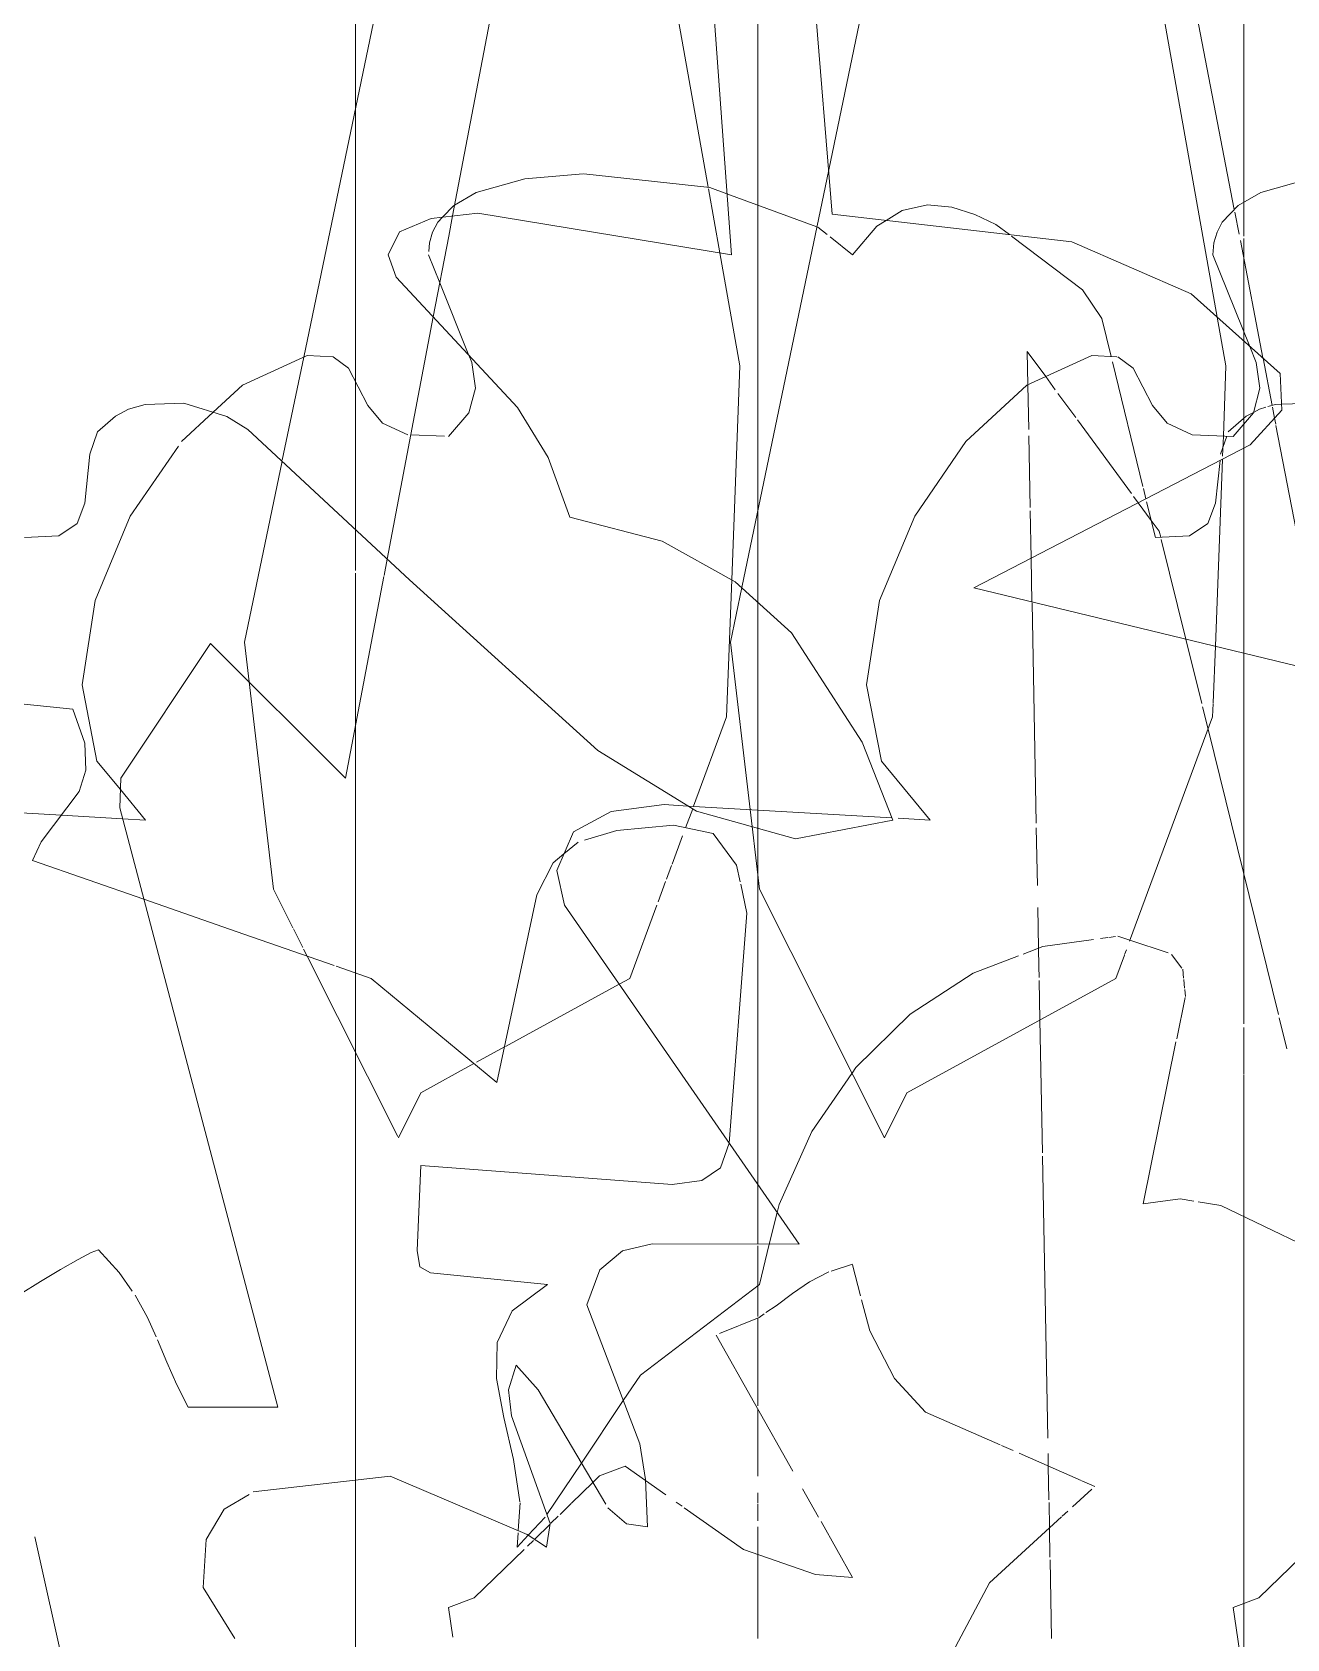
# Model space of a CAD drawing. Header units: inches. Extents: x 1275 to 2881, y -101 to 461.
# Drawn here: x 1397.63 to 1405.91, y 27.86 to 38.47 of the extents above; entities that cross this region are included whole.
import ezdxf

# ---------------------------------------------------------------- set-up
doc = ezdxf.new("R2010")
doc.units = ezdxf.units.IN
doc.header["$MEASUREMENT"] = 0
for name, color, linetype, lineweight in [('A-DETL-GENF-1', 7, 'Continuous', 9), ('A-DETL-GENF-2', 253, 'Continuous', 9), ('A-DETL-GENF-3', 8, 'Continuous', 9)]:
    doc.layers.add(name, color=color, linetype=linetype, lineweight=lineweight)

# ---------------------------------------------------------------- blocks, each defined once
blk = doc.blocks.new('magnolia 26756 - magnolia 26756-1522554-BUILDING SECTION - EAST_WEST _ PREP KITCHEN - LOOKING SOUTH')
at = {"layer": 'A-DETL-GENF-1'}
for p, q in [((1402.912, 37.267), (1402.718, 39.607)), ((1402.062, 39.526), (1402.246, 37)), ((1400.263, 37.24), (1400.055, 37.151)), ((1400.572, 37.274), (1400.263, 37.24)), ((1402.246, 37), (1400.572, 37.274)), ((1404.493, 37.086), (1402.912, 37.267)), ((1400.055, 37.151), (1399.979, 37)), ((1405.282, 36.742), (1404.493, 37.086)), ((1399.979, 37), (1400.032, 36.853)), ((1400.032, 36.853), (1400.833, 35.992)), ((1405.868, 36.216), (1405.282, 36.742)), ((1405.88, 35.974), (1405.868, 36.216)), ((1398.266, 35.98), (1398.179, 35.934)), ((1398.374, 36.012), (1398.266, 35.98)), ((1398.631, 36.019), (1398.374, 36.012)), ((1398.914, 35.933), (1398.631, 36.019)), ((1400.833, 35.992), (1401.035, 35.662)), ((1405.67, 35.744), (1405.88, 35.974)), ((1398.179, 35.934), (1398.061, 35.83)), ((1399.053, 35.847), (1398.914, 35.933)), ((1398.061, 35.83), (1398.01, 35.684)), ((1400.121, 34.853), (1399.053, 35.847)), ((1398.01, 35.684), (1397.977, 35.359)), ((1401.035, 35.662), (1401.179, 35.267)), ((1403.846, 34.8), (1405.67, 35.744)), ((1397.977, 35.359), (1397.926, 35.226)), ((1397.926, 35.226), (1397.804, 35.143)), ((1401.179, 35.267), (1401.789, 35.109)), ((1397.804, 35.143), (1397.579, 35.134)), ((1401.789, 35.109), (1402.271, 34.841)), ((1401.363, 33.727), (1400.121, 34.853)), ((1402.271, 34.841), (1402.642, 34.504)), ((1406.048, 34.268), (1403.846, 34.8)), ((1402.642, 34.504), (1403.108, 33.782)), ((1403.108, 33.782), (1403.312, 33.267)), ((1402.015, 33.326), (1401.363, 33.727)), ((1402.669, 33.144), (1402.015, 33.326)), ((1403.312, 33.267), (1402.669, 33.144))]:
    blk.add_line(p, q, dxfattribs=at)
blk = doc.blocks.new('lupin 26755 - lupin 26755-V5-BUILDING SECTION - EAST_WEST _ PREP KITCHEN - LOOKING SOUTH')
at = {"layer": 'A-DETL-GENF-1'}
for p, q in [((1400.404, 37.256), (1402.07, 46)), ((1405.629, 37.346), (1405.629, 46)), ((1404.146, 43.924), (1405.454, 36.587)), ((1405.629, 43.924), (1405.629, 37.346)), ((1402.888, 37.56), (1403.592, 40.943)), ((1405.629, 37.346), (1405.629, 40.943)), ((1405.629, 37.346), (1405.629, 37.399)), ((1405.629, 37.399), (1405.629, 37.346)), ((1399.973, 34.991), (1400.277, 36.59)), ((1405.629, 36.43), (1405.629, 36.494)), ((1405.629, 36.43), (1405.629, 36.494)), ((1405.629, 36.494), (1405.629, 36.43)), ((1405.629, 36.494), (1405.629, 36.43)), ((1405.629, 36.43), (1405.629, 36.494)), ((1402.239, 34.441), (1402.314, 34.802)), ((1402.369, 33.336), (1402.239, 34.441))]:
    blk.add_line(p, q, dxfattribs=at)
at = {"layer": 'A-DETL-GENF-2'}
for p, q in [((1405.629, 41.699), (1405.629, 37.346)), ((1405.629, 37.346), (1405.629, 40.513)), ((1405.629, 37.346), (1405.629, 39.771)), ((1405.629, 38.288), (1405.629, 37.346)), ((1405.629, 38.272), (1405.629, 38.288)), ((1405.629, 38.226), (1405.629, 38.272)), ((1405.629, 37.997), (1405.629, 38.226)), ((1405.629, 37.915), (1405.629, 37.997)), ((1405.629, 37.844), (1405.629, 37.915)), ((1405.629, 37.346), (1405.629, 37.844)), ((1402.314, 34.802), (1402.888, 37.56)), ((1405.629, 37.123), (1405.629, 37.346)), ((1405.629, 37.346), (1405.629, 37.123)), ((1405.629, 37.123), (1405.629, 37.346)), ((1405.629, 37.346), (1405.629, 37.123)), ((1405.629, 37.123), (1405.629, 37.346)), ((1405.629, 37.123), (1405.629, 37.346)), ((1405.629, 37.346), (1405.629, 37.123)), ((1405.629, 37.346), (1405.629, 37.123)), ((1405.629, 37.123), (1405.629, 37.346)), ((1405.629, 37.123), (1405.629, 37.346)), ((1400.379, 37.123), (1400.404, 37.256)), ((1400.277, 36.59), (1400.379, 37.123)), ((1405.629, 36.494), (1405.629, 37.107)), ((1405.629, 37.107), (1405.629, 36.494)), ((1405.629, 36.494), (1405.629, 37.107)), ((1405.629, 37.107), (1405.629, 36.494)), ((1405.629, 36.494), (1405.629, 37.107)), ((1405.629, 36.494), (1405.629, 37.107)), ((1405.629, 37.107), (1405.629, 36.494)), ((1405.629, 37.107), (1405.629, 36.657)), ((1405.629, 36.494), (1405.629, 37.107)), ((1405.629, 36.494), (1405.629, 37.107)), ((1405.629, 36.657), (1405.629, 36.494)), ((1405.454, 36.587), (1405.511, 36.267)), ((1405.629, 36.43), (1405.629, 36.492)), ((1405.629, 36.492), (1405.629, 36.43)), ((1405.629, 36.43), (1405.629, 36.492)), ((1405.629, 36.492), (1405.629, 36.43)), ((1405.629, 36.43), (1405.629, 36.492)), ((1405.629, 35.883), (1405.629, 36.43)), ((1405.629, 36.43), (1405.629, 35.883)), ((1405.629, 35.883), (1405.629, 36.43)), ((1405.629, 36.43), (1405.629, 35.883)), ((1405.629, 35.883), (1405.629, 36.43)), ((1405.629, 35.883), (1405.629, 36.43)), ((1405.629, 36.43), (1405.629, 36.267)), ((1405.629, 36.43), (1405.629, 35.883)), ((1405.629, 35.883), (1405.629, 36.43)), ((1405.629, 35.883), (1405.629, 36.43)), ((1405.629, 35.883), (1405.629, 36.361)), ((1405.629, 35.883), (1405.629, 36.361)), ((1405.511, 36.267), (1405.494, 35.803)), ((1405.629, 36.267), (1405.629, 35.883)), ((1405.629, 35.727), (1405.629, 35.883)), ((1405.629, 35.727), (1405.629, 35.883)), ((1405.629, 35.727), (1405.629, 35.883)), ((1405.629, 35.883), (1405.629, 35.727)), ((1405.629, 35.727), (1405.629, 35.883)), ((1405.629, 35.883), (1405.629, 35.727)), ((1405.629, 35.727), (1405.629, 35.883)), ((1405.629, 35.727), (1405.629, 35.883)), ((1405.629, 35.883), (1405.629, 35.727)), ((1405.629, 35.883), (1405.629, 35.727)), ((1405.629, 35.727), (1405.629, 35.883)), ((1405.629, 35.727), (1405.629, 35.883)), ((1405.494, 35.803), (1405.489, 35.67)), ((1405.488, 35.65), (1405.441, 34.415)), ((1405.629, 34.37), (1405.629, 35.727)), ((1405.629, 35.176), (1405.629, 35.727)), ((1405.629, 34.37), (1405.629, 35.727)), ((1405.629, 35.727), (1405.629, 34.37)), ((1405.629, 34.37), (1405.629, 35.727)), ((1405.629, 35.727), (1405.629, 34.37)), ((1405.629, 34.37), (1405.629, 35.727)), ((1405.629, 34.441), (1405.629, 35.727)), ((1405.629, 35.727), (1405.629, 34.37)), ((1405.629, 35.727), (1405.629, 34.37)), ((1405.629, 34.37), (1405.629, 35.727)), ((1405.629, 34.37), (1405.629, 35.727)), ((1405.629, 35.174), (1405.629, 34.37)), ((1405.629, 35.174), (1405.629, 34.37)), ((1405.629, 34.763), (1405.629, 35.174)), ((1399.952, 34.882), (1399.973, 34.991)), ((1399.697, 33.543), (1399.95, 34.875)), ((1405.629, 34.37), (1405.629, 34.763)), ((1398.807, 34.433), (1398.214, 33.543)), ((1399.697, 33.543), (1398.807, 34.433)), ((1405.441, 34.415), (1405.427, 34.041)), ((1405.629, 34.37), (1405.629, 34.441)), ((1405.629, 34.433), (1405.629, 34.37)), ((1405.629, 34.37), (1405.629, 34.433)), ((1405.629, 31.922), (1405.629, 34.37)), ((1405.629, 34.37), (1405.629, 31.922)), ((1405.629, 31.922), (1405.629, 34.37)), ((1405.629, 34.37), (1405.629, 33.84)), ((1405.629, 31.922), (1405.629, 34.37)), ((1405.629, 34.37), (1405.629, 31.922)), ((1405.629, 31.922), (1405.629, 34.37)), ((1405.629, 34.37), (1405.629, 33.202)), ((1405.629, 31.922), (1405.629, 34.37)), ((1405.629, 32.811), (1405.629, 34.37)), ((1405.629, 34.37), (1405.629, 33.948)), ((1405.629, 34.37), (1405.629, 31.922)), ((1405.629, 31.922), (1405.629, 34.37)), ((1405.629, 34.37), (1405.629, 33.543)), ((1405.629, 33.543), (1405.629, 34.37)), ((1405.629, 33.543), (1405.629, 34.37)), ((1405.426, 34.036), (1405.423, 33.948)), ((1405.423, 33.948), (1404.875, 32.467)), ((1405.629, 33.948), (1405.629, 32.222)), ((1405.629, 33.84), (1405.629, 31.922)), ((1398.214, 33.543), (1398.207, 33.349)), ((1405.629, 33.543), (1405.629, 33.349)), ((1398.207, 33.349), (1399.252, 29.391)), ((1402.382, 33.224), (1402.369, 33.336)), ((1405.629, 33.349), (1405.629, 31.922)), ((1402.431, 32.811), (1402.382, 33.224)), ((1405.629, 33.202), (1405.629, 31.922)), ((1403.256, 31.17), (1402.431, 32.811)), ((1405.629, 31.922), (1405.629, 32.811)), ((1404.841, 32.375), (1404.784, 32.222)), ((1404.854, 32.411), (1404.842, 32.379)), ((1404.784, 32.222), (1403.404, 31.467)), ((1405.629, 32.217), (1405.629, 31.922)), ((1405.629, 31.591), (1405.629, 31.898)), ((1405.629, 31.898), (1405.629, 31.591)), ((1405.629, 31.591), (1405.629, 31.898)), ((1405.629, 31.898), (1405.629, 31.763)), ((1405.629, 31.591), (1405.629, 31.898)), ((1405.629, 31.898), (1405.629, 31.591)), ((1405.629, 31.591), (1405.629, 31.898)), ((1405.629, 31.898), (1405.629, 31.591)), ((1405.629, 31.591), (1405.629, 31.898)), ((1405.629, 31.591), (1405.629, 31.898)), ((1405.629, 31.898), (1405.629, 31.591)), ((1405.629, 31.898), (1405.629, 31.591)), ((1405.629, 31.591), (1405.629, 31.898)), ((1405.629, 31.898), (1405.629, 31.591)), ((1405.629, 31.751), (1405.629, 31.591)), ((1405.629, 28.094), (1405.629, 31.588)), ((1405.629, 31.588), (1405.629, 30.578)), ((1405.629, 31.318), (1405.629, 31.588)), ((1405.629, 31.588), (1405.629, 31.318)), ((1405.629, 30.676), (1405.629, 31.588)), ((1405.629, 31.588), (1405.629, 28.204)), ((1405.629, 30.429), (1405.629, 31.588)), ((1405.629, 31.588), (1405.629, 28.094)), ((1405.629, 30.649), (1405.629, 31.588)), ((1405.629, 31.17), (1405.629, 31.588)), ((1405.629, 31.588), (1405.629, 31.467)), ((1405.629, 31.588), (1405.629, 28.094)), ((1405.629, 28.094), (1405.629, 31.588)), ((1405.629, 31.588), (1405.629, 29.391)), ((1403.404, 31.467), (1403.256, 31.17)), ((1405.629, 31.467), (1405.629, 31.17)), ((1405.629, 30.875), (1405.629, 30.842)), ((1405.629, 30.874), (1405.629, 30.875)), ((1405.629, 28.094), (1405.629, 30.874)), ((1405.629, 30.842), (1405.629, 30.781)), ((1405.629, 30.781), (1405.629, 30.702)), ((1405.629, 30.702), (1405.629, 30.612)), ((1405.629, 29.326), (1405.629, 30.676)), ((1405.629, 30.612), (1405.629, 30.518)), ((1405.629, 30.578), (1405.629, 28.094)), ((1405.629, 30.518), (1405.629, 30.429)), ((1397.932, 30.366), (1397.815, 30.3)), ((1398.019, 30.412), (1397.932, 30.366)), ((1398.066, 30.429), (1398.019, 30.412)), ((1398.203, 30.28), (1398.066, 30.429)), ((1405.629, 30.429), (1405.629, 30.412)), ((1405.629, 30.28), (1405.629, 30.429)), ((1405.629, 30.412), (1405.629, 30.366)), ((1405.629, 30.366), (1405.629, 30.3)), ((1397.815, 30.3), (1397.683, 30.221)), ((1398.29, 30.157), (1398.203, 30.28)), ((1405.629, 30.276), (1405.629, 30.221)), ((1405.629, 30.131), (1405.629, 30.276)), ((1397.683, 30.221), (1397.549, 30.137)), ((1398.39, 29.983), (1398.308, 30.131)), ((1405.629, 30.221), (1405.629, 30.137)), ((1405.629, 30.137), (1405.629, 30.055)), ((1405.629, 29.983), (1405.629, 30.131)), ((1405.629, 30.055), (1405.629, 29.984)), ((1398.448, 29.855), (1398.39, 29.983)), ((1405.629, 29.984), (1405.629, 28.094)), ((1405.629, 29.835), (1405.629, 29.983)), ((1398.518, 29.687), (1398.457, 29.835)), ((1405.629, 29.687), (1405.629, 29.835)), ((1398.583, 29.539), (1398.518, 29.687)), ((1405.629, 29.539), (1405.629, 29.687)), ((1398.659, 29.391), (1398.583, 29.539)), ((1405.629, 29.391), (1405.629, 29.539)), ((1399.252, 29.391), (1398.659, 29.391)), ((1405.629, 28.094), (1405.629, 29.326)), ((1397.646, 28.534), (1398.478, 24.793)), ((1405.629, 28.204), (1405.629, 28.094)), ((1405.629, 27.59), (1405.629, 28.094)), ((1405.629, 27.59), (1405.629, 28.094)), ((1405.629, 28.094), (1405.629, 27.59)), ((1405.629, 28.056), (1405.629, 28.094)), ((1405.629, 28.094), (1405.629, 28.056)), ((1405.629, 27.59), (1405.629, 28.094)), ((1405.629, 28.094), (1405.629, 27.59)), ((1405.629, 28.094), (1405.629, 27.59)), ((1405.629, 27.59), (1405.629, 28.094)), ((1405.629, 28.094), (1405.629, 27.59))]:
    blk.add_line(p, q, dxfattribs=at)
at = {"layer": 'A-DETL-GENF-3'}
for p, q in [((1405.629, 29.542), (1405.629, 30.649)), ((1405.629, 28.872), (1405.629, 29.518)), ((1405.629, 28.094), (1405.629, 28.87))]:
    blk.add_line(p, q, dxfattribs=at)
blk = doc.blocks.new('lupin 26755 - lupin 26755-V7-BUILDING SECTION - EAST_WEST _ PREP KITCHEN - LOOKING SOUTH')
at = {"layer": 'A-DETL-GENF-1'}
blk.add_line((1399.422, 36.323), (1400.383, 40.943), dxfattribs=at)
at = {"layer": 'A-DETL-GENF-2'}
for p, q in [((1402.42, 37.329), (1402.42, 39.955)), ((1402.42, 39.955), (1402.42, 37.329)), ((1402.42, 37.329), (1402.42, 39.955)), ((1402.42, 39.955), (1402.42, 37.329)), ((1402.42, 37.329), (1402.42, 39.955)), ((1402.42, 37.329), (1402.42, 39.771)), ((1405.566, 37.298), (1405.089, 39.771)), ((1401.783, 39.178), (1402.092, 37.446)), ((1402.42, 38.272), (1402.42, 38.288)), ((1402.42, 38.288), (1402.42, 37.329)), ((1402.42, 38.226), (1402.42, 38.272)), ((1402.42, 37.997), (1402.42, 38.226)), ((1402.42, 37.915), (1402.42, 37.997)), ((1402.42, 37.844), (1402.42, 37.915)), ((1402.42, 37.329), (1402.42, 37.844)), ((1402.094, 37.436), (1402.169, 37.013)), ((1402.42, 37.399), (1402.42, 36.657)), ((1402.42, 37.301), (1402.42, 37.399)), ((1402.42, 35.308), (1402.42, 37.329)), ((1402.42, 37.329), (1402.42, 36.267)), ((1402.42, 35.308), (1402.42, 37.329)), ((1402.42, 35.308), (1402.42, 37.301)), ((1405.598, 37.136), (1405.57, 37.281)), ((1405.755, 36.32), (1405.606, 37.095)), ((1402.169, 37.013), (1402.302, 36.267)), ((1402.42, 36.657), (1402.42, 35.308)), ((1399.28, 35.643), (1399.422, 36.323)), ((1404.203, 36.138), (1404.199, 36.361)), ((1404.321, 36.195), (1404.199, 36.361)), ((1405.816, 36.005), (1405.756, 36.316)), ((1402.302, 36.267), (1402.249, 34.854)), ((1402.42, 36.267), (1402.42, 35.308)), ((1404.384, 36.108), (1404.321, 36.195)), ((1404.209, 35.846), (1404.203, 36.138)), ((1404.519, 35.925), (1404.402, 36.084)), ((1404.887, 35.423), (1404.531, 35.909)), ((1405.84, 35.881), (1405.832, 35.921)), ((1406.153, 34.257), (1405.841, 35.873)), ((1404.219, 35.331), (1404.21, 35.804)), ((1399.03, 34.441), (1399.279, 35.637)), ((1404.932, 35.362), (1404.901, 35.404)), ((1405.017, 35.246), (1404.932, 35.362)), ((1402.42, 34.706), (1402.42, 35.308)), ((1402.42, 35.308), (1402.42, 34.706)), ((1402.42, 34.706), (1402.42, 35.308)), ((1402.42, 35.308), (1402.42, 34.706)), ((1402.42, 34.706), (1402.42, 35.308)), ((1402.42, 35.174), (1402.42, 35.308)), ((1402.42, 34.706), (1402.42, 35.308)), ((1402.42, 34.706), (1402.42, 35.308)), ((1402.42, 35.308), (1402.42, 34.706)), ((1402.42, 34.706), (1402.42, 35.308)), ((1402.42, 34.706), (1402.42, 35.308)), ((1402.42, 35.308), (1402.42, 34.829)), ((1404.225, 34.997), (1404.219, 35.308)), ((1405.07, 35.174), (1405.017, 35.246)), ((1402.42, 34.763), (1402.42, 35.174)), ((1402.42, 35.174), (1402.42, 34.706)), ((1402.42, 35.174), (1402.42, 34.706)), ((1405.07, 35.174), (1405.08, 35.135)), ((1405.084, 35.119), (1405.246, 34.462)), ((1404.23, 34.707), (1404.225, 34.994)), ((1402.249, 34.854), (1402.214, 33.948)), ((1402.42, 34.829), (1402.42, 34.706)), ((1402.42, 34.706), (1402.42, 34.763)), ((1402.42, 33.333), (1402.42, 34.706)), ((1402.42, 34.706), (1402.42, 33.333)), ((1402.42, 33.333), (1402.42, 34.706)), ((1402.42, 34.706), (1402.42, 33.84)), ((1402.42, 33.333), (1402.42, 34.706)), ((1402.42, 34.706), (1402.42, 33.333)), ((1402.42, 33.333), (1402.42, 34.706)), ((1402.42, 34.706), (1402.42, 33.333)), ((1402.42, 33.333), (1402.42, 34.706)), ((1402.42, 34.441), (1402.42, 34.706)), ((1402.42, 34.706), (1402.42, 33.948)), ((1402.42, 34.706), (1402.42, 33.333)), ((1402.42, 33.333), (1402.42, 34.706)), ((1402.42, 33.543), (1402.42, 34.706)), ((1404.258, 33.246), (1404.231, 34.701)), ((1399.061, 34.179), (1399.03, 34.441)), ((1402.42, 33.333), (1402.42, 34.441)), ((1402.42, 34.433), (1402.42, 33.543)), ((1402.42, 33.543), (1402.42, 34.433)), ((1405.246, 34.462), (1405.351, 34.036)), ((1399.222, 32.811), (1399.061, 34.179)), ((1405.356, 34.015), (1405.393, 33.867)), ((1402.214, 33.948), (1401.996, 33.358)), ((1402.42, 33.948), (1402.42, 33.333)), ((1402.42, 33.84), (1402.42, 33.333)), ((1402.42, 33.543), (1402.42, 33.349)), ((1402.42, 33.214), (1402.42, 33.333)), ((1402.42, 33.333), (1402.42, 33.214)), ((1402.42, 33.214), (1402.42, 33.333)), ((1402.42, 33.333), (1402.42, 33.214)), ((1402.42, 33.214), (1402.42, 33.333)), ((1402.42, 33.333), (1402.42, 33.214)), ((1402.42, 33.214), (1402.42, 33.333)), ((1402.42, 33.333), (1402.42, 33.214)), ((1402.42, 33.214), (1402.42, 33.333)), ((1402.42, 33.214), (1402.42, 33.333)), ((1402.42, 33.333), (1402.42, 33.214)), ((1402.42, 33.333), (1402.42, 33.214)), ((1402.42, 33.214), (1402.42, 33.333)), ((1402.42, 33.333), (1402.42, 33.214)), ((1402.42, 33.214), (1402.42, 32.906)), ((1402.42, 32.906), (1402.42, 33.214)), ((1402.42, 33.214), (1402.42, 32.906)), ((1402.42, 33.214), (1402.42, 32.906)), ((1402.42, 32.906), (1402.42, 33.214)), ((1404.266, 32.835), (1404.259, 33.217)), ((1399.35, 32.555), (1399.222, 32.811)), ((1404.274, 32.421), (1404.269, 32.691)), ((1399.415, 32.426), (1399.354, 32.549)), ((1399.444, 32.369), (1399.421, 32.415)), ((1400.747, 31.769), (1400.563, 31.668)), ((1402.42, 30.86), (1402.42, 30.468)), ((1402.42, 30.468), (1402.42, 30.86)), ((1402.42, 30.86), (1402.42, 30.468))]:
    blk.add_line(p, q, dxfattribs=at)
at = {"layer": 'A-DETL-GENF-3'}
for p, q in [((1402.42, 35.308), (1402.42, 37.329)), ((1402.42, 37.329), (1402.42, 35.308)), ((1402.42, 35.308), (1402.42, 37.329)), ((1402.42, 35.308), (1402.42, 37.329)), ((1402.42, 37.329), (1402.42, 35.308)), ((1402.42, 35.308), (1402.42, 36.361)), ((1402.42, 35.308), (1402.42, 36.361)), ((1405.832, 35.921), (1405.818, 35.993)), ((1405.393, 33.867), (1405.857, 31.984)), ((1401.99, 33.342), (1401.943, 33.217)), ((1402.42, 32.906), (1402.42, 33.214)), ((1402.42, 32.906), (1402.42, 33.214)), ((1402.42, 33.214), (1402.42, 32.906)), ((1402.42, 32.906), (1402.42, 33.214)), ((1402.42, 33.214), (1402.42, 32.906)), ((1402.42, 32.906), (1402.42, 33.214)), ((1402.42, 33.214), (1402.42, 32.906)), ((1402.42, 32.906), (1402.42, 33.214)), ((1401.923, 33.163), (1401.854, 32.977)), ((1402.42, 33.202), (1402.42, 32.906)), ((1401.851, 32.967), (1401.817, 32.877)), ((1402.42, 32.906), (1402.42, 30.86)), ((1402.42, 31.318), (1402.42, 32.906)), ((1402.42, 32.906), (1402.42, 31.787)), ((1402.42, 30.86), (1402.42, 32.906)), ((1402.42, 32.906), (1402.42, 30.86)), ((1402.42, 30.86), (1402.42, 32.906)), ((1402.42, 30.86), (1402.42, 32.906)), ((1402.42, 32.906), (1402.42, 30.86)), ((1402.42, 30.86), (1402.42, 32.906)), ((1402.42, 32.906), (1402.42, 30.86)), ((1402.42, 30.86), (1402.42, 32.906)), ((1402.42, 32.906), (1402.42, 30.86)), ((1402.42, 32.906), (1402.42, 32.222)), ((1402.42, 32.814), (1402.42, 32.906)), ((1401.811, 32.861), (1401.762, 32.727)), ((1402.42, 31.17), (1402.42, 32.811)), ((1401.754, 32.705), (1401.575, 32.222)), ((1400.043, 31.178), (1399.444, 32.369)), ((1404.276, 32.301), (1404.274, 32.421)), ((1404.277, 32.228), (1404.276, 32.3)), ((1401.505, 32.184), (1400.755, 31.773)), ((1401.575, 32.222), (1401.505, 32.184)), ((1402.42, 32.222), (1402.42, 31.467)), ((1404.283, 31.948), (1404.278, 32.209)), ((1404.299, 31.07), (1404.283, 31.948)), ((1405.863, 31.961), (1405.913, 31.757)), ((1402.42, 31.763), (1402.42, 31.318)), ((1400.546, 31.659), (1400.195, 31.467)), ((1400.195, 31.467), (1400.047, 31.17)), ((1402.42, 31.467), (1402.42, 31.17)), ((1404.335, 29.187), (1404.299, 31.049)), ((1402.42, 30.874), (1402.42, 30.875)), ((1402.42, 30.468), (1402.42, 30.86)), ((1402.42, 30.86), (1402.42, 30.468)), ((1402.42, 30.468), (1402.42, 30.86)), ((1402.42, 30.468), (1402.42, 30.86)), ((1402.42, 30.86), (1402.42, 30.468)), ((1402.42, 30.676), (1402.42, 30.86)), ((1402.42, 30.86), (1402.42, 30.596)), ((1402.42, 30.468), (1402.42, 30.86)), ((1402.42, 30.842), (1402.42, 30.781)), ((1402.42, 30.781), (1402.42, 30.727)), ((1402.42, 30.702), (1402.42, 30.612)), ((1402.42, 30.468), (1402.42, 30.676)), ((1402.42, 30.596), (1402.42, 30.518)), ((1402.42, 30.578), (1402.42, 30.468)), ((1402.42, 30.518), (1402.42, 30.468)), ((1402.42, 30.456), (1402.42, 30.192)), ((1402.42, 30.192), (1402.42, 30.456)), ((1402.42, 30.456), (1402.42, 30.192)), ((1402.42, 30.192), (1402.42, 30.456)), ((1402.42, 30.192), (1402.42, 30.456)), ((1402.42, 30.456), (1402.42, 30.192)), ((1402.42, 30.192), (1402.42, 30.456)), ((1402.42, 30.456), (1402.42, 30.192)), ((1402.42, 30.192), (1402.42, 30.456)), ((1402.42, 30.456), (1402.42, 30.192)), ((1402.42, 30.429), (1402.42, 30.412)), ((1402.42, 30.309), (1402.42, 30.429)), ((1402.42, 30.412), (1402.42, 30.366)), ((1402.42, 30.366), (1402.42, 30.309)), ((1402.42, 30.3), (1402.42, 30.221)), ((1402.42, 30.192), (1402.42, 30.28)), ((1402.42, 29.99), (1402.42, 30.192)), ((1402.42, 30.192), (1402.42, 29.99)), ((1402.42, 29.99), (1402.42, 30.192)), ((1402.42, 29.99), (1402.42, 30.192)), ((1402.42, 30.192), (1402.42, 29.99)), ((1402.42, 29.99), (1402.42, 30.192)), ((1402.42, 30.192), (1402.42, 29.99)), ((1402.42, 30.192), (1402.42, 29.99)), ((1402.42, 29.99), (1402.42, 30.192)), ((1402.42, 30.192), (1402.42, 29.99)), ((1402.42, 30.154), (1402.42, 30.192)), ((1402.42, 30.192), (1402.42, 30.154)), ((1402.42, 30.137), (1402.42, 30.055)), ((1402.42, 29.99), (1402.42, 30.131)), ((1402.42, 30.034), (1402.42, 29.99)), ((1402.42, 29.98), (1402.42, 29.4)), ((1402.42, 29.4), (1402.42, 29.98)), ((1402.42, 29.98), (1402.42, 29.4)), ((1402.42, 29.4), (1402.42, 29.98)), ((1402.42, 29.4), (1402.42, 29.98)), ((1402.42, 29.98), (1402.42, 29.4)), ((1402.42, 29.542), (1402.42, 29.98)), ((1402.42, 29.98), (1402.42, 29.4)), ((1402.42, 29.835), (1402.42, 29.98)), ((1402.42, 29.98), (1402.42, 29.4)), ((1402.42, 29.4), (1402.42, 29.98)), ((1402.42, 29.98), (1402.42, 29.4)), ((1402.42, 29.687), (1402.42, 29.835)), ((1402.42, 29.539), (1402.42, 29.687)), ((1402.42, 29.4), (1402.42, 29.539)), ((1402.42, 29.4), (1402.42, 29.539)), ((1402.42, 28.934), (1402.42, 29.379)), ((1402.42, 29.379), (1402.42, 28.934)), ((1402.42, 28.934), (1402.42, 29.379)), ((1402.42, 28.934), (1402.42, 29.379)), ((1402.42, 29.379), (1402.42, 28.934)), ((1402.42, 29.326), (1402.42, 29.379)), ((1402.42, 29.379), (1402.42, 28.934)), ((1402.42, 29.379), (1402.42, 28.934)), ((1402.42, 28.934), (1402.42, 29.379)), ((1402.42, 29.379), (1402.42, 28.934)), ((1402.42, 28.934), (1402.42, 29.326)), ((1404.338, 29.002), (1404.337, 29.084)), ((1404.342, 28.778), (1404.338, 29.002)), ((1402.42, 28.759), (1402.42, 28.826)), ((1402.42, 28.826), (1402.42, 28.759)), ((1402.42, 28.759), (1402.42, 28.826)), ((1402.42, 28.759), (1402.42, 28.826)), ((1402.42, 28.826), (1402.42, 28.759)), ((1402.42, 28.759), (1402.42, 28.826)), ((1402.42, 28.826), (1402.42, 28.759)), ((1402.42, 28.826), (1402.42, 28.759)), ((1402.42, 28.759), (1402.42, 28.826)), ((1402.42, 28.826), (1402.42, 28.759)), ((1402.42, 28.64), (1402.42, 28.752)), ((1402.42, 28.752), (1402.42, 28.64)), ((1402.42, 28.64), (1402.42, 28.752)), ((1402.42, 28.64), (1402.42, 28.752)), ((1402.42, 28.752), (1402.42, 28.64)), ((1402.42, 28.64), (1402.42, 28.752)), ((1402.42, 28.752), (1402.42, 28.64)), ((1402.42, 28.752), (1402.42, 28.64)), ((1402.42, 28.64), (1402.42, 28.752)), ((1402.42, 28.752), (1402.42, 28.64)), ((1404.346, 28.593), (1404.343, 28.762)), ((1402.42, 28.417), (1402.42, 28.601)), ((1402.42, 28.601), (1402.42, 28.417)), ((1402.42, 28.417), (1402.42, 28.601)), ((1402.42, 28.417), (1402.42, 28.601)), ((1402.42, 28.601), (1402.42, 28.417)), ((1402.42, 28.417), (1402.42, 28.601)), ((1402.42, 28.601), (1402.42, 28.417)), ((1402.42, 28.601), (1402.42, 28.417)), ((1402.42, 28.417), (1402.42, 28.601)), ((1402.42, 28.601), (1402.42, 28.417)), ((1404.349, 28.401), (1404.346, 28.591)), ((1402.42, 28.417), (1402.42, 27.863)), ((1402.42, 28.056), (1402.42, 28.417)), ((1402.42, 28.417), (1402.42, 28.204)), ((1402.42, 27.863), (1402.42, 28.417)), ((1402.42, 27.863), (1402.42, 28.417)), ((1402.42, 28.417), (1402.42, 27.863)), ((1402.42, 27.863), (1402.42, 28.417)), ((1402.42, 28.417), (1402.42, 27.863)), ((1402.42, 27.863), (1402.42, 28.417)), ((1402.42, 28.417), (1402.42, 27.863)), ((1404.36, 27.863), (1404.35, 28.383)), ((1402.42, 28.204), (1402.42, 28.056))]:
    blk.add_line(p, q, dxfattribs=at)
blk = doc.blocks.new('magnolia 26756 - magnolia 26756-V10-BUILDING SECTION - EAST_WEST _ PREP KITCHEN - LOOKING SOUTH')
at = {"layer": 'A-DETL-GENF-1'}
for p, q in [((1399.764, 37.267), (1399.764, 39.607)), ((1399.764, 39.526), (1399.764, 37)), ((1399.764, 37.445), (1399.764, 37.534)), ((1399.764, 37.534), (1399.764, 37.502)), ((1399.764, 37.502), (1399.764, 37.411)), ((1399.764, 37.183), (1399.764, 37.445)), ((1399.764, 37.411), (1399.764, 37.325)), ((1399.764, 37.315), (1399.764, 37.329)), ((1399.764, 37.329), (1399.764, 37.292)), ((1399.764, 37.325), (1399.764, 37.215)), ((1399.764, 37.266), (1399.764, 37.315)), ((1399.764, 37.292), (1399.764, 37.189)), ((1399.764, 37), (1399.764, 37.274)), ((1399.764, 37.274), (1399.764, 37.24)), ((1399.764, 37.086), (1399.764, 37.267)), ((1399.764, 37.2), (1399.764, 37.266)), ((1399.764, 37.24), (1399.764, 37.151)), ((1399.764, 37.215), (1399.764, 37.15)), ((1399.764, 36.768), (1399.764, 37.2)), ((1399.764, 37.189), (1399.764, 37)), ((1399.764, 37), (1399.764, 37.183)), ((1399.764, 37.151), (1399.764, 37)), ((1399.764, 37.15), (1399.764, 37.078)), ((1399.764, 36.742), (1399.764, 37.086)), ((1399.764, 37.078), (1399.764, 37)), ((1399.764, 37), (1399.764, 36.853)), ((1399.764, 37), (1399.764, 36.288)), ((1399.764, 36.853), (1399.764, 35.992)), ((1399.764, 36.578), (1399.764, 36.768)), ((1399.764, 36.216), (1399.764, 36.742)), ((1399.764, 35.185), (1399.764, 36.578)), ((1399.764, 36.325), (1399.764, 36.334)), ((1399.764, 36.334), (1399.764, 36.139)), ((1399.764, 36.25), (1399.764, 36.325)), ((1399.764, 36.288), (1399.764, 36.12)), ((1399.764, 36.004), (1399.764, 36.25)), ((1399.764, 35.974), (1399.764, 36.216)), ((1399.764, 36.139), (1399.764, 35.766)), ((1399.764, 36.12), (1399.764, 35.957)), ((1399.764, 35.933), (1399.764, 36.019)), ((1399.764, 36.019), (1399.764, 36.012)), ((1399.764, 36.012), (1399.764, 35.98)), ((1399.764, 35.887), (1399.764, 36.004)), ((1399.764, 35.992), (1399.764, 35.662)), ((1399.764, 35.98), (1399.764, 35.934)), ((1399.764, 35.744), (1399.764, 35.974)), ((1399.764, 35.957), (1399.764, 35.8)), ((1399.764, 35.934), (1399.764, 35.83)), ((1399.764, 35.847), (1399.764, 35.933)), ((1399.764, 35.811), (1399.764, 35.887)), ((1399.764, 35.185), (1399.764, 35.847)), ((1399.764, 35.83), (1399.764, 35.684)), ((1399.764, 35.8), (1399.764, 35.811)), ((1399.764, 35.766), (1399.764, 35.273)), ((1399.764, 35.185), (1399.764, 35.744)), ((1399.764, 35.684), (1399.764, 35.359)), ((1399.764, 35.662), (1399.764, 35.267)), ((1399.764, 35.359), (1399.764, 35.226)), ((1399.764, 35.273), (1399.764, 35.185)), ((1399.764, 35.267), (1399.764, 35.185)), ((1399.764, 35.226), (1399.764, 35.185))]:
    blk.add_line(p, q, dxfattribs=at)
at = {"layer": 'A-DETL-GENF-2'}
for p, q in [((1399.764, 35.185), (1399.764, 34.914)), ((1399.764, 35.134), (1399.764, 35.185)), ((1399.764, 35.185), (1399.764, 35.143)), ((1399.764, 34.914), (1399.764, 35.185)), ((1399.764, 35.185), (1399.764, 35.109)), ((1399.764, 34.914), (1399.764, 35.185)), ((1399.764, 35.143), (1399.764, 35.134)), ((1399.764, 35.109), (1399.764, 34.914)), ((1399.764, 34.898), (1399.764, 34.718)), ((1399.764, 34.853), (1399.764, 34.898)), ((1399.764, 34.898), (1399.764, 34.841)), ((1399.764, 34.8), (1399.764, 34.898)), ((1399.764, 33.896), (1399.764, 34.853)), ((1399.764, 34.841), (1399.764, 34.504)), ((1399.764, 34.268), (1399.764, 34.8)), ((1399.764, 34.718), (1399.764, 34.16)), ((1399.764, 34.504), (1399.764, 33.896)), ((1397.897, 34), (1395.301, 34.268)), ((1399.764, 34), (1399.764, 34.268)), ((1399.764, 34.16), (1399.764, 33.657)), ((1397.976, 33.775), (1397.897, 34)), ((1399.764, 33.896), (1399.764, 34)), ((1399.764, 33.775), (1399.764, 33.896)), ((1399.764, 33.896), (1399.764, 33.782)), ((1399.764, 33.727), (1399.764, 33.896)), ((1397.984, 33.597), (1397.976, 33.775)), ((1399.764, 33.597), (1399.764, 33.775)), ((1399.764, 33.775), (1399.764, 33.267)), ((1399.764, 33.326), (1399.764, 33.713)), ((1399.764, 32.867), (1399.764, 33.667)), ((1399.764, 33.667), (1399.764, 33.534)), ((1399.764, 33.657), (1399.764, 33.267)), ((1397.939, 33.456), (1397.984, 33.597)), ((1399.764, 33.456), (1399.764, 33.597)), ((1399.764, 33.525), (1399.764, 32.647)), ((1397.688, 33.123), (1397.939, 33.456)), ((1399.764, 33.225), (1399.764, 33.474)), ((1399.764, 33.474), (1399.764, 33.45)), ((1399.764, 33.435), (1399.764, 33.314)), ((1399.764, 33.123), (1399.764, 33.435)), ((1399.764, 33.37), (1399.764, 33.324)), ((1399.764, 33.267), (1399.764, 33.37)), ((1399.764, 33.144), (1399.764, 33.326)), ((1399.764, 33.324), (1399.764, 33.189)), ((1399.764, 33.314), (1399.764, 33.099)), ((1399.764, 33.267), (1399.764, 33.144)), ((1399.764, 33.178), (1399.764, 33.234)), ((1399.764, 33.234), (1399.764, 33.199)), ((1399.764, 33.225), (1399.764, 32.647)), ((1401.864, 33.234), (1401.49, 33.199)), ((1402.126, 33.178), (1401.864, 33.234)), ((1397.631, 33), (1397.688, 33.123)), ((1399.764, 33.199), (1399.764, 33.122)), ((1399.764, 33.189), (1399.764, 32.934)), ((1399.764, 32.97), (1399.764, 33.178)), ((1399.764, 33), (1399.764, 33.123)), ((1399.764, 33.122), (1399.764, 32.985)), ((1401.235, 33.122), (1401.14, 33.045)), ((1401.49, 33.199), (1401.276, 33.135)), ((1402.28, 32.97), (1402.126, 33.178)), ((1398.366, 32.744), (1397.631, 33)), ((1399.764, 33.099), (1399.764, 32.84)), ((1399.764, 32.647), (1399.764, 33)), ((1401.14, 33.045), (1401.068, 32.985)), ((1399.764, 32.985), (1399.764, 32.789)), ((1399.764, 32.653), (1399.764, 32.97)), ((1399.764, 32.934), (1399.764, 32.706)), ((1401.068, 32.985), (1400.96, 32.774)), ((1402.304, 32.859), (1402.28, 32.97)), ((1399.764, 32.647), (1399.764, 32.867)), ((1399.764, 32.84), (1399.764, 32.647)), ((1402.348, 32.653), (1402.307, 32.845)), ((1398.975, 32.532), (1398.366, 32.744)), ((1399.764, 32.774), (1399.764, 32.647)), ((1399.764, 32.706), (1399.764, 30.467)), ((1400.96, 32.774), (1400.697, 31.534)), ((1399.764, 32.62), (1399.764, 32.258)), ((1399.764, 32.62), (1399.764, 32.575)), ((1399.764, 32.56), (1399.764, 32.62)), ((1399.764, 32.62), (1399.764, 32.334)), ((1399.764, 32.258), (1399.764, 32.62)), ((1399.764, 32.62), (1399.764, 32.258)), ((1399.764, 32.258), (1399.764, 32.62)), ((1399.764, 32.575), (1399.764, 32.336)), ((1402.231, 31.134), (1402.348, 32.653)), ((1399.622, 32.307), (1398.976, 32.532)), ((1399.764, 32.29), (1399.764, 32.56)), ((1399.764, 32.409), (1399.764, 32.5)), ((1399.764, 32.5), (1399.764, 32.432)), ((1399.764, 32.258), (1399.764, 32.467)), ((1399.764, 32.467), (1399.764, 32.258)), ((1404.636, 32.478), (1404.301, 32.432)), ((1404.732, 32.491), (1404.683, 32.485)), ((1404.781, 32.498), (1404.737, 32.492)), ((1404.877, 32.474), (1404.797, 32.5)), ((1405.129, 32.391), (1404.877, 32.474)), ((1399.764, 32.409), (1399.764, 32.258)), ((1399.764, 32.283), (1399.764, 32.384)), ((1404.142, 32.371), (1403.841, 32.256)), ((1404.301, 32.432), (1404.171, 32.382)), ((1405.22, 32.29), (1405.151, 32.38)), ((1399.867, 32.222), (1399.635, 32.303)), ((1399.764, 32.336), (1399.764, 32.258)), ((1399.764, 32.334), (1399.764, 32.258)), ((1399.764, 32.258), (1399.764, 32.29)), ((1399.764, 32.258), (1399.764, 31.927)), ((1399.764, 32.103), (1399.764, 32.258)), ((1399.764, 32.198), (1399.764, 32.258)), ((1399.764, 32.258), (1399.764, 32.172)), ((1399.764, 32.054), (1399.764, 32.258)), ((1399.764, 32.258), (1399.764, 32.16)), ((1399.764, 32.258), (1399.764, 31.001)), ((1399.764, 31.134), (1399.764, 32.258)), ((1399.764, 32.258), (1399.764, 31.534)), ((1399.764, 32.222), (1399.764, 32.258)), ((1399.764, 32.256), (1399.764, 31.986)), ((1403.841, 32.256), (1403.426, 31.986)), ((1405.231, 32.223), (1405.226, 32.283)), ((1399.764, 31.534), (1399.764, 32.222)), ((1399.764, 32.165), (1399.764, 32.198)), ((1399.764, 32.172), (1399.764, 32.165)), ((1399.764, 32.16), (1399.764, 31.794)), ((1400.697, 31.534), (1399.867, 32.222)), ((1405.238, 32.157), (1405.232, 32.215)), ((1405.243, 32.103), (1405.239, 32.149)), ((1399.764, 30.762), (1399.764, 32.103)), ((1399.764, 31.432), (1399.764, 32.054)), ((1405.186, 31.823), (1405.241, 32.096)), ((1399.764, 31.986), (1399.764, 31.634)), ((1403.426, 31.986), (1403.068, 31.634)), ((1399.764, 31.927), (1399.764, 31.692)), ((1399.764, 31.794), (1399.764, 31.564)), ((1404.964, 30.734), (1405.181, 31.802)), ((1399.764, 31.692), (1399.764, 31.404)), ((1399.764, 31.634), (1399.764, 31.211)), ((1403.068, 31.634), (1403.042, 31.596)), ((1399.764, 31.564), (1399.764, 31.408)), ((1403.04, 31.594), (1402.776, 31.211)), ((1399.764, 30.067), (1399.764, 31.432)), ((1399.764, 31.408), (1399.764, 30.79)), ((1399.764, 31.404), (1399.764, 31.045)), ((1399.764, 31.211), (1399.764, 30.729)), ((1402.776, 31.211), (1402.56, 30.729)), ((1399.764, 30.972), (1399.764, 31.134)), ((1402.174, 30.972), (1402.231, 31.134)), ((1399.764, 31.045), (1399.764, 30.601)), ((1399.764, 30.881), (1399.764, 31.001)), ((1399.764, 30.425), (1399.764, 30.987)), ((1399.764, 30.987), (1399.764, 30.881)), ((1400.17, 30.425), (1400.196, 30.987)), ((1400.196, 30.987), (1401.854, 30.861)), ((1399.764, 30.887), (1399.764, 30.972)), ((1399.764, 30.944), (1399.764, 30.881)), ((1399.764, 30.896), (1399.764, 30.944)), ((1399.764, 30.861), (1399.764, 30.887)), ((1399.764, 30.519), (1399.764, 30.881)), ((1401.854, 30.861), (1402.051, 30.887)), ((1402.051, 30.887), (1402.174, 30.972)), ((1399.764, 30.867), (1399.764, 30.624)), ((1399.764, 30.867), (1399.764, 30.775)), ((1399.764, 30.705), (1399.764, 30.867)), ((1399.764, 30.642), (1399.764, 30.837)), ((1405.208, 30.766), (1404.964, 30.734)), ((1405.3, 30.751), (1405.208, 30.766)), ((1399.764, 30.722), (1399.764, 30.762)), ((1399.764, 30.762), (1399.764, 30.59)), ((1399.764, 30.762), (1399.764, 30.334)), ((1399.764, 30.729), (1399.764, 30.201)), ((1399.764, 30.449), (1399.764, 30.722)), ((1399.764, 30.333), (1399.764, 30.705)), ((1402.547, 30.676), (1402.496, 30.468)), ((1402.56, 30.729), (1402.547, 30.676)), ((1405.477, 30.722), (1405.327, 30.747)), ((1406.045, 30.449), (1405.477, 30.722)), ((1399.764, 30.381), (1399.764, 30.642)), ((1399.764, 30.624), (1399.764, 30.496)), ((1399.764, 30.601), (1399.764, 30.492)), ((1399.764, 30.59), (1399.764, 29.585)), ((1399.764, 30.492), (1399.764, 30.519)), ((1399.764, 30.481), (1399.764, 30.34)), ((1399.764, 30.47), (1399.764, 30.422)), ((1399.764, 30.467), (1399.764, 30.47)), ((1399.764, 29.734), (1399.764, 30.449)), ((1402.496, 30.468), (1402.431, 30.201)), ((1399.764, 30.317), (1399.764, 30.425)), ((1399.764, 30.422), (1399.764, 30.298)), ((1399.764, 29.367), (1399.764, 30.381)), ((1400.188, 30.317), (1400.17, 30.425)), ((1399.764, 30.34), (1399.764, 30.14)), ((1399.764, 30.334), (1399.764, 29.134)), ((1399.764, 30.334), (1399.764, 29.895)), ((1399.764, 30.285), (1399.764, 30.334)), ((1399.764, 30.089), (1399.764, 30.333)), ((1399.764, 30.277), (1399.764, 30.317)), ((1399.764, 30.298), (1399.764, 30.067)), ((1399.764, 30.218), (1399.764, 30.285)), ((1399.764, 30.201), (1399.764, 30.277)), ((1400.259, 30.277), (1400.188, 30.317)), ((1401.031, 30.201), (1400.259, 30.277)), ((1399.764, 30.141), (1399.764, 30.218)), ((1399.764, 30.201), (1399.764, 29.603)), ((1399.764, 30.026), (1399.764, 30.201)), ((1399.764, 30.06), (1399.764, 30.141)), ((1399.764, 30.14), (1399.764, 29.534)), ((1400.799, 30.026), (1401.031, 30.201)), ((1402.431, 30.201), (1401.646, 29.603)), ((1399.764, 29.705), (1399.764, 30.089)), ((1399.764, 29.963), (1399.764, 30.067)), ((1399.764, 30.067), (1399.764, 29.149)), ((1399.764, 29.983), (1399.764, 30.06)), ((1400.7, 29.817), (1400.799, 30.026)), ((1399.764, 29.817), (1399.764, 30.002)), ((1399.764, 29.867), (1399.764, 29.983)), ((1399.764, 29.903), (1399.764, 29.963)), ((1399.764, 29.829), (1399.764, 29.903)), ((1399.764, 29.895), (1399.764, 29.579)), ((1399.764, 28.908), (1399.764, 29.867)), ((1399.764, 29.434), (1399.764, 29.829)), ((1400.694, 29.58), (1400.7, 29.817)), ((1399.764, 29.581), (1399.764, 29.794)), ((1399.764, 29.676), (1399.764, 29.734)), ((1399.764, 29.134), (1399.764, 29.705)), ((1399.764, 29.648), (1399.764, 29.676)), ((1399.764, 29.667), (1399.764, 29.506)), ((1399.764, 29.506), (1399.764, 29.667)), ((1399.764, 29.637), (1399.764, 29.648)), ((1399.764, 29.631), (1399.764, 29.637)), ((1399.764, 29.62), (1399.764, 29.631)), ((1399.764, 29.592), (1399.764, 29.62)), ((1401.646, 29.603), (1401.532, 29.434)), ((1399.764, 29.534), (1399.764, 29.581)), ((1399.764, 29.581), (1399.764, 28.908)), ((1399.764, 29.581), (1399.764, 29.434)), ((1399.764, 29.351), (1399.764, 29.58)), ((1399.764, 29.579), (1399.764, 29.358)), ((1399.764, 29.506), (1399.764, 29.333)), ((1399.764, 28.908), (1399.764, 29.506)), ((1400.743, 29.322), (1400.694, 29.58)), ((1401.532, 29.434), (1401.255, 29.022)), ((1399.764, 29.358), (1399.764, 28.908)), ((1399.764, 29.294), (1399.764, 29.351)), ((1399.764, 29.333), (1399.764, 28.908)), ((1399.764, 29.046), (1399.764, 29.322)), ((1399.764, 29.142), (1399.764, 29.294)), ((1400.808, 29.046), (1400.743, 29.322)), ((1399.764, 29.149), (1399.764, 28.914)), ((1399.764, 28.927), (1399.764, 29.142)), ((1399.764, 28.908), (1399.764, 29.027)), ((1399.764, 29.001), (1399.764, 28.908)), ((1399.764, 28.937), (1399.764, 29.001)), ((1400.849, 28.765), (1400.808, 29.046)), ((1401.255, 29.022), (1401.027, 28.682)), ((1399.764, 28.908), (1399.764, 28.601)), ((1399.764, 28.726), (1399.764, 28.908)), ((1399.764, 28.908), (1399.764, 28.623)), ((1399.764, 28.551), (1399.764, 28.908)), ((1399.764, 28.908), (1399.764, 28.831)), ((1399.764, 28.131), (1399.764, 28.908)), ((1399.764, 28.908), (1399.764, 28.45)), ((1399.764, 28.267), (1399.764, 28.908)), ((1399.764, 28.908), (1399.764, 28.867)), ((1399.764, 28.867), (1399.764, 28.231)), ((1399.764, 28.831), (1399.764, 28.726)), ((1400.838, 28.577), (1400.85, 28.76)), ((1399.764, 28.621), (1399.764, 28.726)), ((1399.764, 28.717), (1399.764, 28.516)), ((1401.015, 28.664), (1400.904, 28.546)), ((1399.764, 28.623), (1399.764, 28.467)), ((1399.764, 28.601), (1399.764, 28.621)), ((1399.764, 28.467), (1399.764, 28.551)), ((1400.831, 28.467), (1400.837, 28.561)), ((1400.904, 28.546), (1400.831, 28.467)), ((1399.764, 28.516), (1399.764, 28.201)), ((1399.764, 28.45), (1399.764, 28.285)), ((1399.764, 28.285), (1399.764, 28.267)), ((1399.764, 28.23), (1399.764, 27.534)), ((1399.764, 28.201), (1399.764, 27.023)), ((1399.764, 28.067), (1399.764, 28.131)), ((1399.764, 27.454), (1399.764, 28.056))]:
    blk.add_line(p, q, dxfattribs=at)
at = {"layer": 'A-DETL-GENF-3'}
for p, q in [((1399.764, 27.801), (1399.764, 28.908)), ((1399.764, 28.76), (1399.764, 28.908)), ((1399.764, 28.908), (1399.764, 28.664)), ((1399.764, 28.467), (1399.764, 28.76)), ((1399.764, 28.664), (1399.764, 28.467))]:
    blk.add_line(p, q, dxfattribs=at)
blk = doc.blocks.new('magnolia 26756 - magnolia 26756-V11-BUILDING SECTION - EAST_WEST _ PREP KITCHEN - LOOKING SOUTH')
at = {"layer": 'A-DETL-GENF-1'}
for p, q in [((1400.412, 37.325), (1400.339, 37.248)), ((1403.374, 37.292), (1403.268, 37.226)), ((1403.541, 37.329), (1403.374, 37.292)), ((1403.702, 37.315), (1403.541, 37.329)), ((1403.854, 37.266), (1403.702, 37.315)), ((1403.992, 37.2), (1403.854, 37.266)), ((1404.081, 37.133), (1403.992, 37.2)), ((1399.445, 36.334), (1399.017, 36.139)), ((1399.617, 36.325), (1399.445, 36.334)), ((1399.718, 36.25), (1399.617, 36.325)), ((1399.846, 36.004), (1399.718, 36.25)), ((1399.017, 36.139), (1398.824, 35.96)), ((1399.943, 35.887), (1399.846, 36.004)), ((1400.109, 35.811), (1399.943, 35.887))]:
    blk.add_line(p, q, dxfattribs=at)
at = {"layer": 'A-DETL-GENF-2'}
for p, q in [((1400.881, 37.502), (1400.561, 37.411)), ((1401.267, 37.534), (1400.881, 37.502)), ((1402.104, 37.445), (1401.272, 37.534)), ((1400.561, 37.411), (1400.418, 37.328)), ((1402.216, 37.403), (1402.104, 37.445)), ((1402.81, 37.185), (1402.216, 37.403)), ((1400.339, 37.248), (1400.307, 37.215)), ((1400.272, 37.15), (1400.252, 37.078)), ((1400.307, 37.215), (1400.272, 37.15)), ((1402.877, 37.134), (1402.816, 37.183)), ((1403.207, 37.189), (1403.045, 37)), ((1403.268, 37.226), (1403.207, 37.189)), ((1400.252, 37.078), (1400.247, 37.021)), ((1403.045, 37), (1402.898, 37.118)), ((1404.564, 36.768), (1404.094, 37.123)), ((1400.245, 37), (1400.32, 36.814)), ((1400.32, 36.814), (1400.508, 36.346)), ((1404.692, 36.578), (1404.564, 36.768)), ((1404.753, 36.328), (1404.692, 36.578)), ((1400.512, 36.337), (1400.532, 36.288)), ((1400.532, 36.288), (1400.555, 36.12)), ((1404.963, 35.469), (1404.762, 36.292)), ((1400.555, 36.12), (1400.512, 35.957)), ((1405.732, 35.98), (1405.692, 35.959)), ((1405.774, 35.993), (1405.732, 35.98)), ((1405.839, 36.012), (1405.788, 35.997)), ((1405.878, 36.013), (1405.839, 36.012)), ((1406.097, 36.019), (1405.878, 36.013)), ((1398.824, 35.96), (1398.614, 35.766)), ((1400.512, 35.957), (1400.378, 35.8)), ((1405.645, 35.934), (1405.526, 35.83)), ((1405.692, 35.959), (1405.645, 35.934)), ((1400.351, 35.801), (1400.129, 35.81)), ((1405.516, 35.802), (1405.491, 35.727)), ((1398.594, 35.737), (1398.277, 35.273)), ((1405.491, 35.727), (1405.476, 35.684)), ((1405.472, 35.641), (1405.443, 35.359)), ((1404.982, 35.388), (1404.966, 35.456)), ((1405.045, 35.134), (1404.987, 35.368)), ((1405.443, 35.359), (1405.391, 35.226)), ((1398.277, 35.273), (1398.045, 34.718)), ((1405.391, 35.226), (1405.27, 35.143)), ((1405.27, 35.143), (1405.045, 35.134)), ((1398.045, 34.718), (1397.958, 34.16)), ((1397.958, 34.16), (1398.056, 33.657)), ((1398.056, 33.657), (1398.211, 33.469)), ((1398.211, 33.469), (1398.378, 33.267)), ((1397.822, 33.3), (1396.621, 33.37)), ((1398.226, 33.276), (1397.822, 33.3)), ((1398.378, 33.267), (1398.226, 33.276)), ((1401.375, 28.937), (1401.545, 29.001)), ((1401.545, 29.001), (1401.678, 28.906)), ((1401.331, 28.894), (1401.375, 28.937)), ((1400.947, 28.519), (1401.048, 28.618))]:
    blk.add_line(p, q, dxfattribs=at)
at = {"layer": 'A-DETL-GENF-3'}
for p, q in [((1402.762, 30.218), (1402.89, 30.285)), ((1402.904, 30.289), (1403.045, 30.334)), ((1403.046, 30.33), (1403.099, 30.126)), ((1402.541, 30.06), (1402.649, 30.141)), ((1402.649, 30.141), (1402.762, 30.218)), ((1402.474, 30.015), (1402.541, 30.06)), ((1403.105, 30.1), (1403.159, 29.895)), ((1402.167, 29.877), (1402.428, 29.983)), ((1402.428, 29.983), (1402.463, 30.007)), ((1402.651, 28.967), (1402.145, 29.867)), ((1403.159, 29.895), (1403.322, 29.579)), ((1403.322, 29.579), (1403.528, 29.358)), ((1403.528, 29.358), (1404.021, 29.141)), ((1404.028, 29.138), (1404.107, 29.104)), ((1404.145, 29.087), (1404.556, 28.906)), ((1401.189, 28.756), (1401.331, 28.894)), ((1401.678, 28.906), (1401.813, 28.812)), ((1404.56, 28.905), (1404.645, 28.867)), ((1401.114, 28.682), (1401.188, 28.755)), ((1401.881, 28.764), (1401.921, 28.736)), ((1402.821, 28.665), (1402.716, 28.852)), ((1404.625, 28.849), (1404.497, 28.732)), ((1401.054, 28.624), (1401.101, 28.67)), ((1401.934, 28.727), (1402.326, 28.45)), ((1404.425, 28.666), (1403.95, 28.23)), ((1404.467, 28.705), (1404.429, 28.67)), ((1403.045, 28.267), (1402.838, 28.636)), ((1400.548, 28.131), (1400.877, 28.451)), ((1400.899, 28.473), (1400.938, 28.511)), ((1402.326, 28.45), (1402.8, 28.285)), ((1402.8, 28.285), (1403.045, 28.267)), ((1403.95, 28.23), (1403.578, 27.534)), ((1400.378, 28.067), (1400.548, 28.131)), ((1400.407, 27.871), (1400.378, 28.067))]:
    blk.add_line(p, q, dxfattribs=at)
blk = doc.blocks.new('magnolia 26756 - magnolia 26756-V14-BUILDING SECTION - EAST_WEST _ PREP KITCHEN - LOOKING SOUTH')
at = {"layer": 'A-DETL-GENF-1'}
for p, q in [((1406.061, 37.502), (1405.741, 37.411)), ((1405.741, 37.411), (1405.592, 37.325)), ((1405.592, 37.325), (1405.486, 37.215)), ((1405.452, 37.15), (1405.431, 37.078)), ((1405.486, 37.215), (1405.452, 37.15)), ((1405.431, 37.078), (1405.425, 37)), ((1405.425, 37), (1405.669, 36.394)), ((1403.306, 33.282), (1401.959, 33.36))]:
    blk.add_line(p, q, dxfattribs=at)
at = {"layer": 'A-DETL-GENF-2'}
for p, q in [((1405.669, 36.394), (1405.711, 36.288)), ((1404.625, 36.334), (1404.196, 36.139)), ((1404.791, 36.326), (1404.625, 36.334)), ((1404.898, 36.25), (1404.797, 36.325)), ((1405.711, 36.288), (1405.735, 36.12)), ((1405.026, 36.004), (1404.898, 36.25)), ((1404.196, 36.139), (1403.793, 35.766)), ((1405.735, 36.12), (1405.692, 35.957)), ((1405.123, 35.887), (1405.026, 36.004)), ((1405.289, 35.811), (1405.123, 35.887)), ((1405.692, 35.957), (1405.558, 35.8)), ((1403.793, 35.766), (1403.456, 35.273)), ((1405.558, 35.8), (1405.289, 35.811)), ((1403.456, 35.273), (1403.224, 34.718)), ((1403.224, 34.718), (1403.138, 34.16)), ((1403.138, 34.16), (1403.236, 33.657)), ((1403.236, 33.657), (1403.558, 33.267)), ((1401.451, 33.324), (1401.203, 33.189)), ((1401.801, 33.37), (1401.451, 33.324)), ((1401.959, 33.36), (1401.801, 33.37)), ((1403.558, 33.267), (1403.346, 33.279)), ((1401.203, 33.189), (1401.092, 32.934)), ((1401.092, 32.934), (1401.144, 32.706)), ((1401.144, 32.706), (1402.692, 30.467)), ((1401.723, 30.47), (1401.527, 30.422)), ((1402.692, 30.467), (1401.723, 30.47)), ((1401.527, 30.422), (1401.378, 30.298)), ((1401.378, 30.298), (1401.292, 30.067)), ((1401.292, 30.067), (1401.641, 29.149)), ((1400.825, 29.667), (1400.774, 29.506)), ((1400.969, 29.506), (1400.825, 29.667)), ((1400.774, 29.506), (1400.793, 29.333)), ((1401.416, 28.75), (1400.969, 29.506)), ((1400.793, 29.333), (1401.048, 28.623)), ((1401.641, 29.149), (1401.678, 28.914)), ((1399.992, 28.934), (1399.087, 28.831)), ((1400.898, 28.551), (1399.992, 28.934)), ((1401.678, 28.914), (1401.692, 28.601)), ((1405.728, 28.131), (1406.555, 28.937)), ((1399.061, 28.815), (1398.897, 28.717)), ((1398.897, 28.717), (1398.778, 28.516)), ((1401.552, 28.621), (1401.43, 28.726)), ((1401.025, 28.467), (1400.898, 28.551)), ((1401.048, 28.623), (1401.025, 28.467)), ((1401.692, 28.601), (1401.552, 28.621)), ((1398.778, 28.516), (1398.759, 28.201)), ((1398.759, 28.201), (1398.966, 27.863)), ((1405.558, 28.067), (1405.728, 28.131)), ((1405.65, 27.446), (1405.558, 28.067))]:
    blk.add_line(p, q, dxfattribs=at)

msp = doc.modelspace()

# ---------------------------------------------------------------- block references
at = {"layer": 'A-DETL-GENF-1'}
for name in ['lupin 26755 - lupin 26755-V7-BUILDING SECTION - EAST_WEST _ PREP KITCHEN - LOOKING SOUTH', 'lupin 26755 - lupin 26755-V5-BUILDING SECTION - EAST_WEST _ PREP KITCHEN - LOOKING SOUTH', 'magnolia 26756 - magnolia 26756-V10-BUILDING SECTION - EAST_WEST _ PREP KITCHEN - LOOKING SOUTH', 'magnolia 26756 - magnolia 26756-1522554-BUILDING SECTION - EAST_WEST _ PREP KITCHEN - LOOKING SOUTH', 'magnolia 26756 - magnolia 26756-V11-BUILDING SECTION - EAST_WEST _ PREP KITCHEN - LOOKING SOUTH', 'magnolia 26756 - magnolia 26756-V14-BUILDING SECTION - EAST_WEST _ PREP KITCHEN - LOOKING SOUTH']:
    msp.add_blockref(name, (0, 0), dxfattribs=at)

doc.saveas('drawing.dxf')
